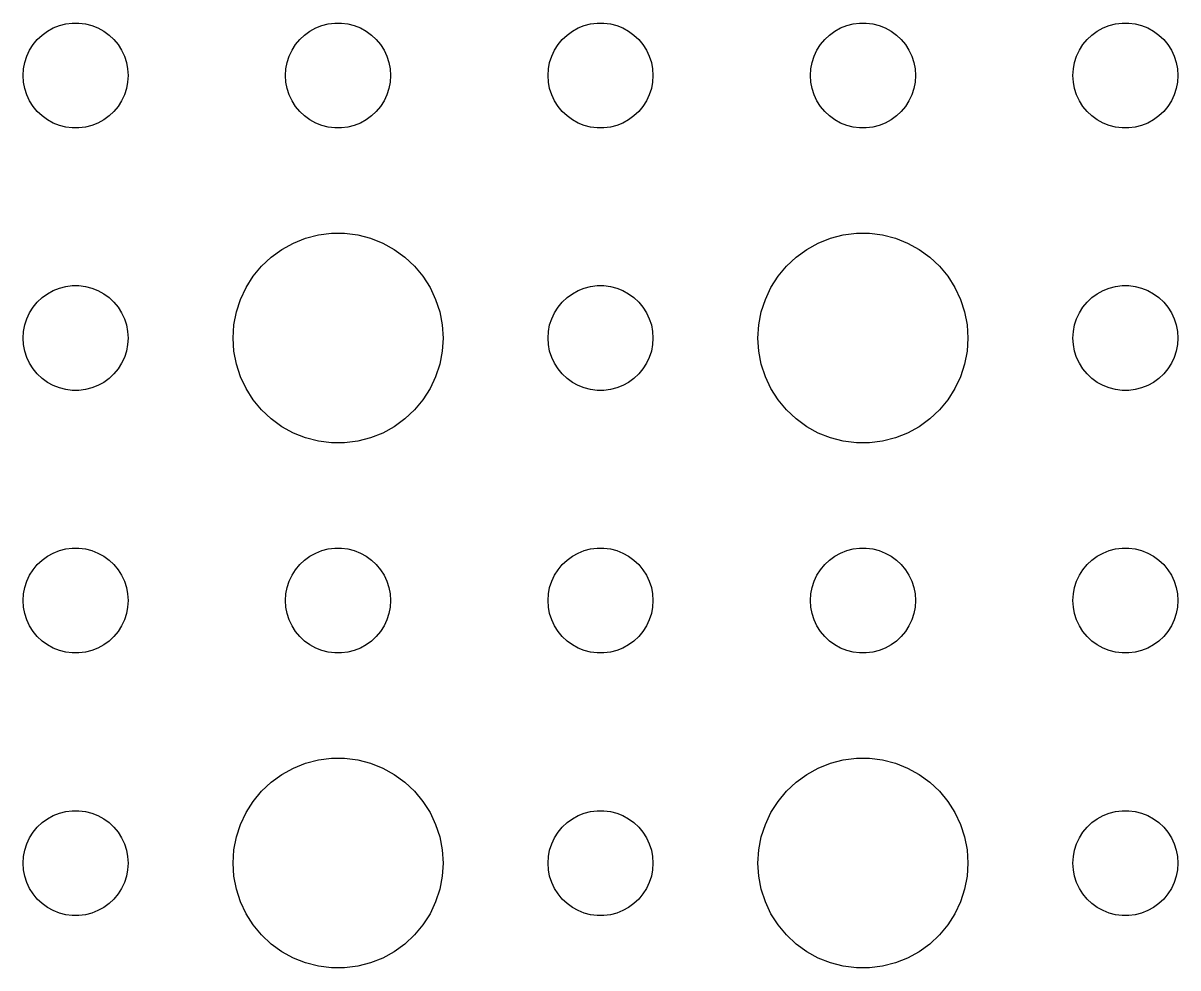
# Model space of a CAD drawing. Header units: metres. Extents: x -150 to 150, y -112 to 112.
# Drawn here: x -76.5 to -43.5, y -2.99 to 24 of the extents above; entities that cross this region are included whole.
import ezdxf

# ---------------------------------------------------------------- set-up
doc = ezdxf.new("R2010")
doc.units = ezdxf.units.M

msp = doc.modelspace()

# ---------------------------------------------------------------- linework, layer by layer
for p, q in [((-75.9561, 23.6558), (-75.8037, 23.7665)), ((-75.8037, 23.7665), (-75.6387, 23.8572)), ((-75.6387, 23.8572), (-75.4635, 23.9266)), ((-75.4635, 23.9266), (-75.2811, 23.9734)), ((-75.2811, 23.9734), (-75.0942, 23.997)), ((-75.0942, 23.997), (-74.9058, 23.997)), ((-74.9058, 23.997), (-74.7189, 23.9734)), ((-74.7189, 23.9734), (-74.5365, 23.9266)), ((-74.5365, 23.9266), (-74.3613, 23.8572)), ((-74.3613, 23.8572), (-74.1963, 23.7665)), ((-74.1963, 23.7665), (-74.0439, 23.6558)), ((-68.4561, 23.6558), (-68.3037, 23.7665)), ((-68.3037, 23.7665), (-68.1387, 23.8572)), ((-68.1387, 23.8572), (-67.9635, 23.9266)), ((-67.9635, 23.9266), (-67.7811, 23.9734)), ((-67.7811, 23.9734), (-67.5942, 23.997)), ((-67.5942, 23.997), (-67.4058, 23.997)), ((-67.4058, 23.997), (-67.2189, 23.9734)), ((-67.2189, 23.9734), (-67.0365, 23.9266)), ((-67.0365, 23.9266), (-66.8613, 23.8572)), ((-66.8613, 23.8572), (-66.6963, 23.7665)), ((-66.6963, 23.7665), (-66.5439, 23.6558)), ((-60.9561, 23.6558), (-60.8037, 23.7665)), ((-60.8037, 23.7665), (-60.6387, 23.8572)), ((-60.6387, 23.8572), (-60.4635, 23.9266)), ((-60.4635, 23.9266), (-60.2811, 23.9734)), ((-60.2811, 23.9734), (-60.0942, 23.997)), ((-60.0942, 23.997), (-59.9058, 23.997)), ((-59.9058, 23.997), (-59.7189, 23.9734)), ((-59.7189, 23.9734), (-59.5365, 23.9266)), ((-59.5365, 23.9266), (-59.3613, 23.8572)), ((-59.3613, 23.8572), (-59.1963, 23.7665)), ((-59.1963, 23.7665), (-59.0439, 23.6558)), ((-53.4561, 23.6558), (-53.3037, 23.7665)), ((-53.3037, 23.7665), (-53.1387, 23.8572)), ((-53.1387, 23.8572), (-52.9635, 23.9266)), ((-52.9635, 23.9266), (-52.7811, 23.9734)), ((-52.7811, 23.9734), (-52.5942, 23.997)), ((-52.5942, 23.997), (-52.4058, 23.997)), ((-52.4058, 23.997), (-52.2189, 23.9734)), ((-52.2189, 23.9734), (-52.0365, 23.9266)), ((-52.0365, 23.9266), (-51.8613, 23.8572)), ((-51.8613, 23.8572), (-51.6963, 23.7665)), ((-51.6963, 23.7665), (-51.5439, 23.6558)), ((-45.9561, 23.6558), (-45.8037, 23.7665)), ((-45.8037, 23.7665), (-45.6387, 23.8572)), ((-45.6387, 23.8572), (-45.4635, 23.9266)), ((-45.4635, 23.9266), (-45.2811, 23.9734)), ((-45.2811, 23.9734), (-45.0942, 23.997)), ((-45.0942, 23.997), (-44.9058, 23.997)), ((-44.9058, 23.997), (-44.7189, 23.9734)), ((-44.7189, 23.9734), (-44.5365, 23.9266)), ((-44.5365, 23.9266), (-44.3613, 23.8572)), ((-44.3613, 23.8572), (-44.1963, 23.7665)), ((-44.1963, 23.7665), (-44.0439, 23.6558)), ((-76.2135, 23.3817), (-76.0934, 23.5268)), ((-76.0934, 23.5268), (-75.9561, 23.6558)), ((-74.0439, 23.6558), (-73.9065, 23.5268)), ((-73.9065, 23.5268), (-73.7865, 23.3817)), ((-68.7135, 23.3817), (-68.5934, 23.5268)), ((-68.5934, 23.5268), (-68.4561, 23.6558)), ((-66.5439, 23.6558), (-66.4065, 23.5268)), ((-66.4065, 23.5268), (-66.2865, 23.3817)), ((-61.2135, 23.3817), (-61.0934, 23.5268)), ((-61.0934, 23.5268), (-60.9561, 23.6558)), ((-59.0439, 23.6558), (-58.9065, 23.5268)), ((-58.9065, 23.5268), (-58.7865, 23.3817)), ((-53.7135, 23.3817), (-53.5934, 23.5268)), ((-53.5934, 23.5268), (-53.4561, 23.6558)), ((-51.5439, 23.6558), (-51.4065, 23.5268)), ((-51.4065, 23.5268), (-51.2865, 23.3817)), ((-46.2135, 23.3817), (-46.0934, 23.5268)), ((-46.0934, 23.5268), (-45.9561, 23.6558)), ((-44.0439, 23.6558), (-43.9065, 23.5268)), ((-43.9065, 23.5268), (-43.7865, 23.3817)), ((-76.3947, 23.0522), (-76.3145, 23.2226)), ((-76.3145, 23.2226), (-76.2135, 23.3817)), ((-73.7865, 23.3817), (-73.6855, 23.2226)), ((-73.6855, 23.2226), (-73.6053, 23.0522)), ((-68.8947, 23.0522), (-68.8145, 23.2226)), ((-68.8145, 23.2226), (-68.7135, 23.3817)), ((-66.2865, 23.3817), (-66.1855, 23.2226)), ((-66.1855, 23.2226), (-66.1053, 23.0522)), ((-61.3947, 23.0522), (-61.3145, 23.2226)), ((-61.3145, 23.2226), (-61.2135, 23.3817)), ((-58.7865, 23.3817), (-58.6855, 23.2226)), ((-58.6855, 23.2226), (-58.6053, 23.0522)), ((-53.8947, 23.0522), (-53.8145, 23.2226)), ((-53.8145, 23.2226), (-53.7135, 23.3817)), ((-51.2865, 23.3817), (-51.1855, 23.2226)), ((-51.1855, 23.2226), (-51.1053, 23.0522)), ((-46.3947, 23.0522), (-46.3145, 23.2226)), ((-46.3145, 23.2226), (-46.2135, 23.3817)), ((-43.7865, 23.3817), (-43.6855, 23.2226)), ((-43.6855, 23.2226), (-43.6053, 23.0522)), ((-76.4882, 22.688), (-76.4529, 22.873)), ((-76.4529, 22.873), (-76.3947, 23.0522)), ((-73.6053, 23.0522), (-73.5471, 22.873)), ((-73.5471, 22.873), (-73.5118, 22.688)), ((-68.9882, 22.688), (-68.9529, 22.873)), ((-68.9529, 22.873), (-68.8947, 23.0522)), ((-66.1053, 23.0522), (-66.0471, 22.873)), ((-66.0471, 22.873), (-66.0118, 22.688)), ((-61.4882, 22.688), (-61.4529, 22.873)), ((-61.4529, 22.873), (-61.3947, 23.0522)), ((-58.6053, 23.0522), (-58.5471, 22.873)), ((-58.5471, 22.873), (-58.5118, 22.688)), ((-53.9882, 22.688), (-53.9529, 22.873)), ((-53.9529, 22.873), (-53.8947, 23.0522)), ((-51.1053, 23.0522), (-51.0471, 22.873)), ((-51.0471, 22.873), (-51.0118, 22.688)), ((-46.4882, 22.688), (-46.4529, 22.873)), ((-46.4529, 22.873), (-46.3947, 23.0522)), ((-43.6053, 23.0522), (-43.5471, 22.873)), ((-43.5471, 22.873), (-43.5118, 22.688)), ((-76.5, 22.5), (-76.4882, 22.688)), ((-76.4882, 22.312), (-76.5, 22.5)), ((-73.5118, 22.688), (-73.5, 22.5)), ((-73.5, 22.5), (-73.5118, 22.312)), ((-69, 22.5), (-68.9882, 22.688)), ((-68.9882, 22.312), (-69, 22.5)), ((-66.0118, 22.688), (-66, 22.5)), ((-66, 22.5), (-66.0118, 22.312)), ((-61.5, 22.5), (-61.4882, 22.688)), ((-61.4882, 22.312), (-61.5, 22.5)), ((-58.5118, 22.688), (-58.5, 22.5)), ((-58.5, 22.5), (-58.5118, 22.312)), ((-54, 22.5), (-53.9882, 22.688)), ((-53.9882, 22.312), (-54, 22.5)), ((-51.0118, 22.688), (-51, 22.5)), ((-51, 22.5), (-51.0118, 22.312)), ((-46.5, 22.5), (-46.4882, 22.688)), ((-46.4882, 22.312), (-46.5, 22.5)), ((-43.5118, 22.688), (-43.5, 22.5)), ((-43.5, 22.5), (-43.5118, 22.312)), ((-76.4529, 22.127), (-76.4882, 22.312)), ((-76.3947, 21.9478), (-76.4529, 22.127)), ((-73.5471, 22.127), (-73.6053, 21.9478)), ((-73.5118, 22.312), (-73.5471, 22.127)), ((-68.9529, 22.127), (-68.9882, 22.312)), ((-68.8947, 21.9478), (-68.9529, 22.127)), ((-66.0471, 22.127), (-66.1053, 21.9478)), ((-66.0118, 22.312), (-66.0471, 22.127)), ((-61.4529, 22.127), (-61.4882, 22.312)), ((-61.3947, 21.9478), (-61.4529, 22.127)), ((-58.5471, 22.127), (-58.6053, 21.9478)), ((-58.5118, 22.312), (-58.5471, 22.127)), ((-53.9529, 22.127), (-53.9882, 22.312)), ((-53.8947, 21.9478), (-53.9529, 22.127)), ((-51.0471, 22.127), (-51.1053, 21.9478)), ((-51.0118, 22.312), (-51.0471, 22.127)), ((-46.4529, 22.127), (-46.4882, 22.312)), ((-46.3947, 21.9478), (-46.4529, 22.127)), ((-43.5471, 22.127), (-43.6053, 21.9478)), ((-43.5118, 22.312), (-43.5471, 22.127)), ((-76.3145, 21.7774), (-76.3947, 21.9478)), ((-73.6053, 21.9478), (-73.6855, 21.7774)), ((-68.8145, 21.7774), (-68.8947, 21.9478)), ((-66.1053, 21.9478), (-66.1855, 21.7774)), ((-61.3145, 21.7774), (-61.3947, 21.9478)), ((-58.6053, 21.9478), (-58.6855, 21.7774)), ((-53.8145, 21.7774), (-53.8947, 21.9478)), ((-51.1053, 21.9478), (-51.1855, 21.7774)), ((-46.3145, 21.7774), (-46.3947, 21.9478)), ((-43.6053, 21.9478), (-43.6855, 21.7774)), ((-76.2135, 21.6183), (-76.3145, 21.7774)), ((-76.0934, 21.4732), (-76.2135, 21.6183)), ((-75.9561, 21.3442), (-76.0934, 21.4732)), ((-73.9065, 21.4732), (-74.0439, 21.3442)), ((-73.7865, 21.6183), (-73.9065, 21.4732)), ((-73.6855, 21.7774), (-73.7865, 21.6183)), ((-68.7135, 21.6183), (-68.8145, 21.7774)), ((-68.5934, 21.4732), (-68.7135, 21.6183)), ((-68.4561, 21.3442), (-68.5934, 21.4732)), ((-66.4065, 21.4732), (-66.5439, 21.3442)), ((-66.2865, 21.6183), (-66.4065, 21.4732)), ((-66.1855, 21.7774), (-66.2865, 21.6183)), ((-61.2135, 21.6183), (-61.3145, 21.7774)), ((-61.0934, 21.4732), (-61.2135, 21.6183)), ((-60.9561, 21.3442), (-61.0934, 21.4732)), ((-58.9065, 21.4732), (-59.0439, 21.3442)), ((-58.7865, 21.6183), (-58.9065, 21.4732)), ((-58.6855, 21.7774), (-58.7865, 21.6183)), ((-53.7135, 21.6183), (-53.8145, 21.7774)), ((-53.5934, 21.4732), (-53.7135, 21.6183)), ((-53.4561, 21.3442), (-53.5934, 21.4732)), ((-51.4065, 21.4732), (-51.5439, 21.3442)), ((-51.2865, 21.6183), (-51.4065, 21.4732)), ((-51.1855, 21.7774), (-51.2865, 21.6183)), ((-46.2135, 21.6183), (-46.3145, 21.7774)), ((-46.0934, 21.4732), (-46.2135, 21.6183)), ((-45.9561, 21.3442), (-46.0934, 21.4732)), ((-43.9065, 21.4732), (-44.0439, 21.3442)), ((-43.7865, 21.6183), (-43.9065, 21.4732)), ((-43.6855, 21.7774), (-43.7865, 21.6183)), ((-75.8037, 21.2335), (-75.9561, 21.3442)), ((-75.6387, 21.1427), (-75.8037, 21.2335)), ((-75.4635, 21.0734), (-75.6387, 21.1427)), ((-74.3613, 21.1427), (-74.5365, 21.0734)), ((-74.1963, 21.2335), (-74.3613, 21.1427)), ((-74.0439, 21.3442), (-74.1963, 21.2335)), ((-68.3037, 21.2335), (-68.4561, 21.3442)), ((-68.1387, 21.1427), (-68.3037, 21.2335)), ((-67.9635, 21.0734), (-68.1387, 21.1427)), ((-66.8613, 21.1427), (-67.0365, 21.0734)), ((-66.6963, 21.2335), (-66.8613, 21.1427)), ((-66.5439, 21.3442), (-66.6963, 21.2335)), ((-60.8037, 21.2335), (-60.9561, 21.3442)), ((-60.6387, 21.1427), (-60.8037, 21.2335)), ((-60.4635, 21.0734), (-60.6387, 21.1427)), ((-59.3613, 21.1427), (-59.5365, 21.0734)), ((-59.1963, 21.2335), (-59.3613, 21.1427)), ((-59.0439, 21.3442), (-59.1963, 21.2335)), ((-53.3037, 21.2335), (-53.4561, 21.3442)), ((-53.1387, 21.1427), (-53.3037, 21.2335)), ((-52.9635, 21.0734), (-53.1387, 21.1427)), ((-51.8613, 21.1427), (-52.0365, 21.0734)), ((-51.6963, 21.2335), (-51.8613, 21.1427)), ((-51.5439, 21.3442), (-51.6963, 21.2335)), ((-45.8037, 21.2335), (-45.9561, 21.3442)), ((-45.6387, 21.1427), (-45.8037, 21.2335)), ((-45.4635, 21.0734), (-45.6387, 21.1427)), ((-44.3613, 21.1427), (-44.5365, 21.0734)), ((-44.1963, 21.2335), (-44.3613, 21.1427)), ((-44.0439, 21.3442), (-44.1963, 21.2335)), ((-75.2811, 21.0266), (-75.4635, 21.0734)), ((-75.0942, 21.003), (-75.2811, 21.0266)), ((-74.9058, 21.003), (-75.0942, 21.003)), ((-74.7189, 21.0266), (-74.9058, 21.003)), ((-74.5365, 21.0734), (-74.7189, 21.0266)), ((-67.7811, 21.0266), (-67.9635, 21.0734)), ((-67.5942, 21.003), (-67.7811, 21.0266)), ((-67.4058, 21.003), (-67.5942, 21.003)), ((-67.2189, 21.0266), (-67.4058, 21.003)), ((-67.0365, 21.0734), (-67.2189, 21.0266)), ((-60.2811, 21.0266), (-60.4635, 21.0734)), ((-60.0942, 21.003), (-60.2811, 21.0266)), ((-59.9058, 21.003), (-60.0942, 21.003)), ((-59.7189, 21.0266), (-59.9058, 21.003)), ((-59.5365, 21.0734), (-59.7189, 21.0266)), ((-52.7811, 21.0266), (-52.9635, 21.0734)), ((-52.5942, 21.003), (-52.7811, 21.0266)), ((-52.4058, 21.003), (-52.5942, 21.003)), ((-52.2189, 21.0266), (-52.4058, 21.003)), ((-52.0365, 21.0734), (-52.2189, 21.0266)), ((-45.2811, 21.0266), (-45.4635, 21.0734)), ((-45.0942, 21.003), (-45.2811, 21.0266)), ((-44.9058, 21.003), (-45.0942, 21.003)), ((-44.7189, 21.0266), (-44.9058, 21.003)), ((-44.5365, 21.0734), (-44.7189, 21.0266)), ((-68.7773, 17.7145), (-68.427, 17.8532)), ((-68.427, 17.8532), (-68.0621, 17.9469)), ((-68.0621, 17.9469), (-67.6884, 17.9941)), ((-67.6884, 17.9941), (-67.3116, 17.9941)), ((-67.3116, 17.9941), (-66.9379, 17.9469)), ((-66.9379, 17.9469), (-66.573, 17.8532)), ((-66.573, 17.8532), (-66.2227, 17.7145)), ((-53.7773, 17.7145), (-53.427, 17.8532)), ((-53.427, 17.8532), (-53.0621, 17.9469)), ((-53.0621, 17.9469), (-52.6884, 17.9941)), ((-52.6884, 17.9941), (-52.3116, 17.9941)), ((-52.3116, 17.9941), (-51.9379, 17.9469)), ((-51.9379, 17.9469), (-51.5729, 17.8532)), ((-51.5729, 17.8532), (-51.2227, 17.7145)), ((-69.4123, 17.3115), (-69.1075, 17.533)), ((-69.1075, 17.533), (-68.7773, 17.7145)), ((-66.2227, 17.7145), (-65.8925, 17.533)), ((-65.8925, 17.533), (-65.5877, 17.3115)), ((-54.4123, 17.3115), (-54.1075, 17.533)), ((-54.1075, 17.533), (-53.7773, 17.7145)), ((-51.2227, 17.7145), (-50.8925, 17.533)), ((-50.8925, 17.533), (-50.5877, 17.3115)), ((-69.6869, 17.0536), (-69.4123, 17.3115)), ((-65.5877, 17.3115), (-65.3131, 17.0536)), ((-54.6869, 17.0536), (-54.4123, 17.3115)), ((-50.5877, 17.3115), (-50.3131, 17.0536)), ((-69.927, 16.7634), (-69.6869, 17.0536)), ((-65.3131, 17.0536), (-65.073, 16.7634)), ((-54.927, 16.7634), (-54.6869, 17.0536)), ((-50.3131, 17.0536), (-50.0729, 16.7634)), ((-70.1289, 16.4453), (-69.927, 16.7634)), ((-65.073, 16.7634), (-64.8711, 16.4453)), ((-55.1289, 16.4453), (-54.927, 16.7634)), ((-50.0729, 16.7634), (-49.8711, 16.4453)), ((-75.9561, 16.1558), (-75.8037, 16.2665)), ((-75.8037, 16.2665), (-75.6387, 16.3572)), ((-75.6387, 16.3572), (-75.4635, 16.4266)), ((-75.4635, 16.4266), (-75.2811, 16.4734)), ((-75.2811, 16.4734), (-75.0942, 16.497)), ((-75.0942, 16.497), (-74.9058, 16.497)), ((-74.9058, 16.497), (-74.7189, 16.4734)), ((-74.7189, 16.4734), (-74.5365, 16.4266)), ((-74.5365, 16.4266), (-74.3613, 16.3572)), ((-74.3613, 16.3572), (-74.1963, 16.2665)), ((-74.1963, 16.2665), (-74.0439, 16.1558)), ((-70.2893, 16.1044), (-70.1289, 16.4453)), ((-64.8711, 16.4453), (-64.7107, 16.1044)), ((-60.9561, 16.1558), (-60.8037, 16.2665)), ((-60.8037, 16.2665), (-60.6387, 16.3572)), ((-60.6387, 16.3572), (-60.4635, 16.4266)), ((-60.4635, 16.4266), (-60.2811, 16.4734)), ((-60.2811, 16.4734), (-60.0942, 16.497)), ((-60.0942, 16.497), (-59.9058, 16.497)), ((-59.9058, 16.497), (-59.7189, 16.4734)), ((-59.7189, 16.4734), (-59.5365, 16.4266)), ((-59.5365, 16.4266), (-59.3613, 16.3572)), ((-59.3613, 16.3572), (-59.1963, 16.2665)), ((-59.1963, 16.2665), (-59.0439, 16.1558)), ((-55.2893, 16.1044), (-55.1289, 16.4453)), ((-49.8711, 16.4453), (-49.7107, 16.1044)), ((-45.9561, 16.1558), (-45.8037, 16.2665)), ((-45.8037, 16.2665), (-45.6387, 16.3572)), ((-45.6387, 16.3572), (-45.4635, 16.4266)), ((-45.4635, 16.4266), (-45.2811, 16.4734)), ((-45.2811, 16.4734), (-45.0942, 16.497)), ((-45.0942, 16.497), (-44.9058, 16.497)), ((-44.9058, 16.497), (-44.7189, 16.4734)), ((-44.7189, 16.4734), (-44.5365, 16.4266)), ((-44.5365, 16.4266), (-44.3613, 16.3572)), ((-44.3613, 16.3572), (-44.1963, 16.2665)), ((-44.1963, 16.2665), (-44.0439, 16.1558)), ((-76.3145, 15.7226), (-76.2135, 15.8817)), ((-76.2135, 15.8817), (-76.0934, 16.0268)), ((-76.0934, 16.0268), (-75.9561, 16.1558)), ((-74.0439, 16.1558), (-73.9065, 16.0268)), ((-73.9065, 16.0268), (-73.7865, 15.8817)), ((-73.7865, 15.8817), (-73.6855, 15.7226)), ((-70.4057, 15.7461), (-70.2893, 16.1044)), ((-64.7107, 16.1044), (-64.5943, 15.7461)), ((-61.3145, 15.7226), (-61.2135, 15.8817)), ((-61.2135, 15.8817), (-61.0934, 16.0268)), ((-61.0934, 16.0268), (-60.9561, 16.1558)), ((-59.0439, 16.1558), (-58.9065, 16.0268)), ((-58.9065, 16.0268), (-58.7865, 15.8817)), ((-58.7865, 15.8817), (-58.6855, 15.7226)), ((-55.4057, 15.7461), (-55.2893, 16.1044)), ((-49.7107, 16.1044), (-49.5942, 15.7461)), ((-46.3145, 15.7226), (-46.2135, 15.8817)), ((-46.2135, 15.8817), (-46.0934, 16.0268)), ((-46.0934, 16.0268), (-45.9561, 16.1558)), ((-44.0439, 16.1558), (-43.9065, 16.0268)), ((-43.9065, 16.0268), (-43.7865, 15.8817)), ((-43.7865, 15.8817), (-43.6855, 15.7226)), ((-76.4529, 15.373), (-76.3947, 15.5522)), ((-76.3947, 15.5522), (-76.3145, 15.7226)), ((-73.6855, 15.7226), (-73.6053, 15.5522)), ((-73.6053, 15.5522), (-73.5471, 15.373)), ((-70.4763, 15.376), (-70.4057, 15.7461)), ((-64.5943, 15.7461), (-64.5237, 15.376)), ((-61.4529, 15.373), (-61.3947, 15.5522)), ((-61.3947, 15.5522), (-61.3145, 15.7226)), ((-58.6855, 15.7226), (-58.6053, 15.5522)), ((-58.6053, 15.5522), (-58.5471, 15.373)), ((-55.4763, 15.376), (-55.4057, 15.7461)), ((-49.5942, 15.7461), (-49.5237, 15.376)), ((-46.4529, 15.373), (-46.3947, 15.5522)), ((-46.3947, 15.5522), (-46.3145, 15.7226)), ((-43.6855, 15.7226), (-43.6053, 15.5522)), ((-43.6053, 15.5522), (-43.5471, 15.373)), ((-76.5, 15), (-76.4882, 15.188)), ((-76.4882, 15.188), (-76.4529, 15.373)), ((-73.5471, 15.373), (-73.5118, 15.188)), ((-73.5118, 15.188), (-73.5, 15)), ((-70.5, 15), (-70.4763, 15.376)), ((-64.5237, 15.376), (-64.5, 15)), ((-61.5, 15), (-61.4882, 15.188)), ((-61.4882, 15.188), (-61.4529, 15.373)), ((-58.5471, 15.373), (-58.5118, 15.188)), ((-58.5118, 15.188), (-58.5, 15)), ((-55.5, 15), (-55.4763, 15.376)), ((-49.5237, 15.376), (-49.5, 15)), ((-46.5, 15), (-46.4882, 15.188)), ((-46.4882, 15.188), (-46.4529, 15.373)), ((-43.5471, 15.373), (-43.5118, 15.188)), ((-43.5118, 15.188), (-43.5, 15)), ((-76.4882, 14.812), (-76.5, 15)), ((-73.5, 15), (-73.5118, 14.812)), ((-70.4763, 14.624), (-70.5, 15)), ((-64.5, 15), (-64.5237, 14.624)), ((-61.4882, 14.812), (-61.5, 15)), ((-58.5, 15), (-58.5118, 14.812)), ((-55.4763, 14.624), (-55.5, 15)), ((-49.5, 15), (-49.5237, 14.624)), ((-46.4882, 14.812), (-46.5, 15)), ((-43.5, 15), (-43.5118, 14.812)), ((-76.4529, 14.627), (-76.4882, 14.812)), ((-76.3947, 14.4478), (-76.4529, 14.627)), ((-73.5471, 14.627), (-73.6053, 14.4478)), ((-73.5118, 14.812), (-73.5471, 14.627)), ((-70.4057, 14.2539), (-70.4763, 14.624)), ((-64.5237, 14.624), (-64.5943, 14.2539)), ((-61.4529, 14.627), (-61.4882, 14.812)), ((-61.3947, 14.4478), (-61.4529, 14.627)), ((-58.5471, 14.627), (-58.6053, 14.4478)), ((-58.5118, 14.812), (-58.5471, 14.627)), ((-55.4057, 14.2539), (-55.4763, 14.624)), ((-49.5237, 14.624), (-49.5942, 14.2539)), ((-46.4529, 14.627), (-46.4882, 14.812)), ((-46.3947, 14.4478), (-46.4529, 14.627)), ((-43.5471, 14.627), (-43.6053, 14.4478)), ((-43.5118, 14.812), (-43.5471, 14.627)), ((-76.3145, 14.2774), (-76.3947, 14.4478)), ((-76.2135, 14.1183), (-76.3145, 14.2774)), ((-73.6855, 14.2774), (-73.7865, 14.1183)), ((-73.6053, 14.4478), (-73.6855, 14.2774)), ((-70.2893, 13.8956), (-70.4057, 14.2539)), ((-64.5943, 14.2539), (-64.7107, 13.8956)), ((-61.3145, 14.2774), (-61.3947, 14.4478)), ((-61.2135, 14.1183), (-61.3145, 14.2774)), ((-58.6855, 14.2774), (-58.7865, 14.1183)), ((-58.6053, 14.4478), (-58.6855, 14.2774)), ((-55.2893, 13.8956), (-55.4057, 14.2539)), ((-49.5942, 14.2539), (-49.7107, 13.8956)), ((-46.3145, 14.2774), (-46.3947, 14.4478)), ((-46.2135, 14.1183), (-46.3145, 14.2774)), ((-43.6855, 14.2774), (-43.7865, 14.1183)), ((-43.6053, 14.4478), (-43.6855, 14.2774)), ((-76.0934, 13.9732), (-76.2135, 14.1183)), ((-75.9561, 13.8442), (-76.0934, 13.9732)), ((-73.9065, 13.9732), (-74.0439, 13.8442)), ((-73.7865, 14.1183), (-73.9065, 13.9732)), ((-70.1289, 13.5547), (-70.2893, 13.8956)), ((-64.7107, 13.8956), (-64.8711, 13.5547)), ((-61.0934, 13.9732), (-61.2135, 14.1183)), ((-60.9561, 13.8442), (-61.0934, 13.9732)), ((-58.9065, 13.9732), (-59.0439, 13.8442)), ((-58.7865, 14.1183), (-58.9065, 13.9732)), ((-55.1289, 13.5547), (-55.2893, 13.8956)), ((-49.7107, 13.8956), (-49.8711, 13.5547)), ((-46.0934, 13.9732), (-46.2135, 14.1183)), ((-45.9561, 13.8442), (-46.0934, 13.9732)), ((-43.9065, 13.9732), (-44.0439, 13.8442)), ((-43.7865, 14.1183), (-43.9065, 13.9732)), ((-75.8037, 13.7335), (-75.9561, 13.8442)), ((-75.6387, 13.6427), (-75.8037, 13.7335)), ((-75.4635, 13.5734), (-75.6387, 13.6427)), ((-75.2811, 13.5266), (-75.4635, 13.5734)), ((-74.5365, 13.5734), (-74.7189, 13.5266)), ((-74.3613, 13.6427), (-74.5365, 13.5734)), ((-74.1963, 13.7335), (-74.3613, 13.6427)), ((-74.0439, 13.8442), (-74.1963, 13.7335)), ((-69.927, 13.2366), (-70.1289, 13.5547)), ((-64.8711, 13.5547), (-65.073, 13.2366)), ((-60.8037, 13.7335), (-60.9561, 13.8442)), ((-60.6387, 13.6427), (-60.8037, 13.7335)), ((-60.4635, 13.5734), (-60.6387, 13.6427)), ((-60.2811, 13.5266), (-60.4635, 13.5734)), ((-59.5365, 13.5734), (-59.7189, 13.5266)), ((-59.3613, 13.6427), (-59.5365, 13.5734)), ((-59.1963, 13.7335), (-59.3613, 13.6427)), ((-59.0439, 13.8442), (-59.1963, 13.7335)), ((-54.927, 13.2366), (-55.1289, 13.5547)), ((-49.8711, 13.5547), (-50.0729, 13.2366)), ((-45.8037, 13.7335), (-45.9561, 13.8442)), ((-45.6387, 13.6427), (-45.8037, 13.7335)), ((-45.4635, 13.5734), (-45.6387, 13.6427)), ((-45.2811, 13.5266), (-45.4635, 13.5734)), ((-44.5365, 13.5734), (-44.7189, 13.5266)), ((-44.3613, 13.6427), (-44.5365, 13.5734)), ((-44.1963, 13.7335), (-44.3613, 13.6427)), ((-44.0439, 13.8442), (-44.1963, 13.7335)), ((-75.0942, 13.5029), (-75.2811, 13.5266)), ((-74.9058, 13.5029), (-75.0942, 13.5029)), ((-74.7189, 13.5266), (-74.9058, 13.5029)), ((-69.6869, 12.9464), (-69.927, 13.2366)), ((-65.073, 13.2366), (-65.3131, 12.9464)), ((-60.0942, 13.5029), (-60.2811, 13.5266)), ((-59.9058, 13.5029), (-60.0942, 13.5029)), ((-59.7189, 13.5266), (-59.9058, 13.5029)), ((-54.6869, 12.9464), (-54.927, 13.2366)), ((-50.0729, 13.2366), (-50.3131, 12.9464)), ((-45.0942, 13.5029), (-45.2811, 13.5266)), ((-44.9058, 13.5029), (-45.0942, 13.5029)), ((-44.7189, 13.5266), (-44.9058, 13.5029)), ((-69.4123, 12.6884), (-69.6869, 12.9464)), ((-65.3131, 12.9464), (-65.5877, 12.6884)), ((-54.4123, 12.6884), (-54.6869, 12.9464)), ((-50.3131, 12.9464), (-50.5877, 12.6884)), ((-69.1075, 12.467), (-69.4123, 12.6884)), ((-65.5877, 12.6884), (-65.8925, 12.467)), ((-54.1075, 12.467), (-54.4123, 12.6884)), ((-50.5877, 12.6884), (-50.8925, 12.467)), ((-68.7773, 12.2855), (-69.1075, 12.467)), ((-68.427, 12.1468), (-68.7773, 12.2855)), ((-66.2227, 12.2855), (-66.573, 12.1468)), ((-65.8925, 12.467), (-66.2227, 12.2855)), ((-53.7773, 12.2855), (-54.1075, 12.467)), ((-53.427, 12.1468), (-53.7773, 12.2855)), ((-51.2227, 12.2855), (-51.5729, 12.1468)), ((-50.8925, 12.467), (-51.2227, 12.2855)), ((-68.0621, 12.0531), (-68.427, 12.1468)), ((-67.6884, 12.0059), (-68.0621, 12.0531)), ((-67.3116, 12.0059), (-67.6884, 12.0059)), ((-66.9379, 12.0531), (-67.3116, 12.0059)), ((-66.573, 12.1468), (-66.9379, 12.0531)), ((-53.0621, 12.0531), (-53.427, 12.1468)), ((-52.6884, 12.0059), (-53.0621, 12.0531)), ((-52.3116, 12.0059), (-52.6884, 12.0059)), ((-51.9379, 12.0531), (-52.3116, 12.0059)), ((-51.5729, 12.1468), (-51.9379, 12.0531)), ((-75.6387, 8.85724), (-75.4635, 8.92657)), ((-75.4635, 8.92657), (-75.2811, 8.97342)), ((-75.2811, 8.97342), (-75.0942, 8.99704)), ((-75.0942, 8.99704), (-74.9058, 8.99704)), ((-74.9058, 8.99704), (-74.7189, 8.97342)), ((-74.7189, 8.97342), (-74.5365, 8.92657)), ((-74.5365, 8.92657), (-74.3613, 8.85724)), ((-68.1387, 8.85724), (-67.9635, 8.92657)), ((-67.9635, 8.92657), (-67.7811, 8.97342)), ((-67.7811, 8.97342), (-67.5942, 8.99704)), ((-67.5942, 8.99704), (-67.4058, 8.99704)), ((-67.4058, 8.99704), (-67.2189, 8.97342)), ((-67.2189, 8.97342), (-67.0365, 8.92657)), ((-67.0365, 8.92657), (-66.8613, 8.85724)), ((-60.6387, 8.85724), (-60.4635, 8.92657)), ((-60.4635, 8.92657), (-60.2811, 8.97342)), ((-60.2811, 8.97342), (-60.0942, 8.99704)), ((-60.0942, 8.99704), (-59.9058, 8.99704)), ((-59.9058, 8.99704), (-59.7189, 8.97342)), ((-59.7189, 8.97342), (-59.5365, 8.92657)), ((-59.5365, 8.92657), (-59.3613, 8.85724)), ((-53.1387, 8.85724), (-52.9635, 8.92657)), ((-52.9635, 8.92657), (-52.7811, 8.97342)), ((-52.7811, 8.97342), (-52.5942, 8.99704)), ((-52.5942, 8.99704), (-52.4058, 8.99704)), ((-52.4058, 8.99704), (-52.2189, 8.97342)), ((-52.2189, 8.97342), (-52.0365, 8.92657)), ((-52.0365, 8.92657), (-51.8613, 8.85724)), ((-45.6387, 8.85724), (-45.4635, 8.92657)), ((-45.4635, 8.92657), (-45.2811, 8.97342)), ((-45.2811, 8.97342), (-45.0942, 8.99704)), ((-45.0942, 8.99704), (-44.9058, 8.99704)), ((-44.9058, 8.99704), (-44.7189, 8.97342)), ((-44.7189, 8.97342), (-44.5365, 8.92657)), ((-44.5365, 8.92657), (-44.3613, 8.85724)), ((-76.0934, 8.52681), (-75.9561, 8.65576)), ((-75.9561, 8.65576), (-75.8037, 8.76648)), ((-75.8037, 8.76648), (-75.6387, 8.85724)), ((-74.3613, 8.85724), (-74.1963, 8.76648)), ((-74.1963, 8.76648), (-74.0439, 8.65576)), ((-74.0439, 8.65576), (-73.9065, 8.52681)), ((-68.5934, 8.52681), (-68.4561, 8.65576)), ((-68.4561, 8.65576), (-68.3037, 8.76648)), ((-68.3037, 8.76648), (-68.1387, 8.85724)), ((-66.8613, 8.85724), (-66.6963, 8.76648)), ((-66.6963, 8.76648), (-66.5439, 8.65576)), ((-66.5439, 8.65576), (-66.4065, 8.52681)), ((-61.0934, 8.52681), (-60.9561, 8.65576)), ((-60.9561, 8.65576), (-60.8037, 8.76648)), ((-60.8037, 8.76648), (-60.6387, 8.85724)), ((-59.3613, 8.85724), (-59.1963, 8.76648)), ((-59.1963, 8.76648), (-59.0439, 8.65576)), ((-59.0439, 8.65576), (-58.9065, 8.52681)), ((-53.5934, 8.52681), (-53.4561, 8.65576)), ((-53.4561, 8.65576), (-53.3037, 8.76648)), ((-53.3037, 8.76648), (-53.1387, 8.85724)), ((-51.8613, 8.85724), (-51.6963, 8.76648)), ((-51.6963, 8.76648), (-51.5439, 8.65576)), ((-51.5439, 8.65576), (-51.4065, 8.52681)), ((-46.0934, 8.52681), (-45.9561, 8.65576)), ((-45.9561, 8.65576), (-45.8037, 8.76648)), ((-45.8037, 8.76648), (-45.6387, 8.85724)), ((-44.3613, 8.85724), (-44.1963, 8.76648)), ((-44.1963, 8.76648), (-44.0439, 8.65576)), ((-44.0439, 8.65576), (-43.9065, 8.52681)), ((-76.3145, 8.22263), (-76.2135, 8.38167)), ((-76.2135, 8.38167), (-76.0934, 8.52681)), ((-73.9065, 8.52681), (-73.7865, 8.38167)), ((-73.7865, 8.38167), (-73.6855, 8.22263)), ((-68.8145, 8.22263), (-68.7135, 8.38167)), ((-68.7135, 8.38167), (-68.5934, 8.52681)), ((-66.4065, 8.52681), (-66.2865, 8.38167)), ((-66.2865, 8.38167), (-66.1855, 8.22263)), ((-61.3145, 8.22263), (-61.2135, 8.38167)), ((-61.2135, 8.38167), (-61.0934, 8.52681)), ((-58.9065, 8.52681), (-58.7865, 8.38167)), ((-58.7865, 8.38167), (-58.6855, 8.22263)), ((-53.8145, 8.22263), (-53.7135, 8.38167)), ((-53.7135, 8.38167), (-53.5934, 8.52681)), ((-51.4065, 8.52681), (-51.2865, 8.38167)), ((-51.2865, 8.38167), (-51.1855, 8.22263)), ((-46.3145, 8.22263), (-46.2135, 8.38167)), ((-46.2135, 8.38167), (-46.0934, 8.52681)), ((-43.9065, 8.52681), (-43.7865, 8.38167)), ((-43.7865, 8.38167), (-43.6855, 8.22263)), ((-76.4529, 7.87303), (-76.3947, 8.05219)), ((-76.3947, 8.05219), (-76.3145, 8.22263)), ((-73.6855, 8.22263), (-73.6053, 8.05219)), ((-73.6053, 8.05219), (-73.5471, 7.87303)), ((-68.9529, 7.87303), (-68.8947, 8.05219)), ((-68.8947, 8.05219), (-68.8145, 8.22263)), ((-66.1855, 8.22263), (-66.1053, 8.05219)), ((-66.1053, 8.05219), (-66.0471, 7.87303)), ((-61.4529, 7.87303), (-61.3947, 8.05219)), ((-61.3947, 8.05219), (-61.3145, 8.22263)), ((-58.6855, 8.22263), (-58.6053, 8.05219)), ((-58.6053, 8.05219), (-58.5471, 7.87303)), ((-53.9529, 7.87303), (-53.8947, 8.05219)), ((-53.8947, 8.05219), (-53.8145, 8.22263)), ((-51.1855, 8.22263), (-51.1053, 8.05219)), ((-51.1053, 8.05219), (-51.0471, 7.87303)), ((-46.4529, 7.87303), (-46.3947, 8.05219)), ((-46.3947, 8.05219), (-46.3145, 8.22263)), ((-43.6855, 8.22263), (-43.6053, 8.05219)), ((-43.6053, 8.05219), (-43.5471, 7.87303)), ((-76.5, 7.5), (-76.4882, 7.68799)), ((-76.4882, 7.68799), (-76.4529, 7.87303)), ((-73.5471, 7.87303), (-73.5118, 7.68799)), ((-73.5118, 7.68799), (-73.5, 7.5)), ((-69, 7.5), (-68.9882, 7.68799)), ((-68.9882, 7.68799), (-68.9529, 7.87303)), ((-66.0471, 7.87303), (-66.0118, 7.68799)), ((-66.0118, 7.68799), (-66, 7.5)), ((-61.5, 7.5), (-61.4882, 7.68799)), ((-61.4882, 7.68799), (-61.4529, 7.87303)), ((-58.5471, 7.87303), (-58.5118, 7.68799)), ((-58.5118, 7.68799), (-58.5, 7.5)), ((-54, 7.5), (-53.9882, 7.68799)), ((-53.9882, 7.68799), (-53.9529, 7.87303)), ((-51.0471, 7.87303), (-51.0118, 7.68799)), ((-51.0118, 7.68799), (-51, 7.5)), ((-46.5, 7.5), (-46.4882, 7.68799)), ((-46.4882, 7.68799), (-46.4529, 7.87303)), ((-43.5471, 7.87303), (-43.5118, 7.68799)), ((-43.5118, 7.68799), (-43.5, 7.5)), ((-76.4882, 7.312), (-76.5, 7.5)), ((-76.4529, 7.12695), (-76.4882, 7.312)), ((-73.5118, 7.312), (-73.5471, 7.12695)), ((-73.5, 7.5), (-73.5118, 7.312)), ((-68.9882, 7.312), (-69, 7.5)), ((-68.9529, 7.12695), (-68.9882, 7.312)), ((-66.0118, 7.312), (-66.0471, 7.12695)), ((-66, 7.5), (-66.0118, 7.312)), ((-61.4882, 7.312), (-61.5, 7.5)), ((-61.4529, 7.12695), (-61.4882, 7.312)), ((-58.5118, 7.312), (-58.5471, 7.12695)), ((-58.5, 7.5), (-58.5118, 7.312)), ((-53.9882, 7.312), (-54, 7.5)), ((-53.9529, 7.12695), (-53.9882, 7.312)), ((-51.0118, 7.312), (-51.0471, 7.12695)), ((-51, 7.5), (-51.0118, 7.312)), ((-46.4882, 7.312), (-46.5, 7.5)), ((-46.4529, 7.12695), (-46.4882, 7.312)), ((-43.5118, 7.312), (-43.5471, 7.12695)), ((-43.5, 7.5), (-43.5118, 7.312)), ((-76.3947, 6.9478), (-76.4529, 7.12695)), ((-76.3145, 6.77736), (-76.3947, 6.9478)), ((-73.6053, 6.9478), (-73.6855, 6.77736)), ((-73.5471, 7.12695), (-73.6053, 6.9478)), ((-68.8947, 6.9478), (-68.9529, 7.12695)), ((-68.8145, 6.77736), (-68.8947, 6.9478)), ((-66.1053, 6.9478), (-66.1855, 6.77736)), ((-66.0471, 7.12695), (-66.1053, 6.9478)), ((-61.3947, 6.9478), (-61.4529, 7.12695)), ((-61.3145, 6.77736), (-61.3947, 6.9478)), ((-58.6053, 6.9478), (-58.6855, 6.77736)), ((-58.5471, 7.12695), (-58.6053, 6.9478)), ((-53.8947, 6.9478), (-53.9529, 7.12695)), ((-53.8145, 6.77736), (-53.8947, 6.9478)), ((-51.1053, 6.9478), (-51.1855, 6.77736)), ((-51.0471, 7.12695), (-51.1053, 6.9478)), ((-46.3947, 6.9478), (-46.4529, 7.12695)), ((-46.3145, 6.77736), (-46.3947, 6.9478)), ((-43.6053, 6.9478), (-43.6855, 6.77736)), ((-43.5471, 7.12695), (-43.6053, 6.9478)), ((-76.2135, 6.61832), (-76.3145, 6.77736)), ((-76.0934, 6.47318), (-76.2135, 6.61832)), ((-73.7865, 6.61832), (-73.9065, 6.47318)), ((-73.6855, 6.77736), (-73.7865, 6.61832)), ((-68.7135, 6.61832), (-68.8145, 6.77736)), ((-68.5934, 6.47318), (-68.7135, 6.61832)), ((-66.2865, 6.61832), (-66.4065, 6.47318)), ((-66.1855, 6.77736), (-66.2865, 6.61832)), ((-61.2135, 6.61832), (-61.3145, 6.77736)), ((-61.0934, 6.47318), (-61.2135, 6.61832)), ((-58.7865, 6.61832), (-58.9065, 6.47318)), ((-58.6855, 6.77736), (-58.7865, 6.61832)), ((-53.7135, 6.61832), (-53.8145, 6.77736)), ((-53.5934, 6.47318), (-53.7135, 6.61832)), ((-51.2865, 6.61832), (-51.4065, 6.47318)), ((-51.1855, 6.77736), (-51.2865, 6.61832)), ((-46.2135, 6.61832), (-46.3145, 6.77736)), ((-46.0934, 6.47318), (-46.2135, 6.61832)), ((-43.7865, 6.61832), (-43.9065, 6.47318)), ((-43.6855, 6.77736), (-43.7865, 6.61832)), ((-75.9561, 6.34422), (-76.0934, 6.47318)), ((-75.8037, 6.23351), (-75.9561, 6.34422)), ((-74.0439, 6.34422), (-74.1963, 6.23351)), ((-73.9065, 6.47318), (-74.0439, 6.34422)), ((-68.4561, 6.34422), (-68.5934, 6.47318)), ((-68.3037, 6.23351), (-68.4561, 6.34422)), ((-66.5439, 6.34422), (-66.6963, 6.23351)), ((-66.4065, 6.47318), (-66.5439, 6.34422)), ((-60.9561, 6.34422), (-61.0934, 6.47318)), ((-60.8037, 6.23351), (-60.9561, 6.34422)), ((-59.0439, 6.34422), (-59.1963, 6.23351)), ((-58.9065, 6.47318), (-59.0439, 6.34422)), ((-53.4561, 6.34422), (-53.5934, 6.47318)), ((-53.3037, 6.23351), (-53.4561, 6.34422)), ((-51.5439, 6.34422), (-51.6963, 6.23351)), ((-51.4065, 6.47318), (-51.5439, 6.34422)), ((-45.9561, 6.34422), (-46.0934, 6.47318)), ((-45.8037, 6.23351), (-45.9561, 6.34422)), ((-44.0439, 6.34422), (-44.1963, 6.23351)), ((-43.9065, 6.47318), (-44.0439, 6.34422)), ((-75.6387, 6.14275), (-75.8037, 6.23351)), ((-75.4635, 6.07341), (-75.6387, 6.14275)), ((-75.2811, 6.02657), (-75.4635, 6.07341)), ((-75.0942, 6.00294), (-75.2811, 6.02657)), ((-74.9058, 6.00294), (-75.0942, 6.00294)), ((-74.7189, 6.02657), (-74.9058, 6.00294)), ((-74.5365, 6.07341), (-74.7189, 6.02657)), ((-74.3613, 6.14275), (-74.5365, 6.07341)), ((-74.1963, 6.23351), (-74.3613, 6.14275)), ((-68.1387, 6.14275), (-68.3037, 6.23351)), ((-67.9635, 6.07341), (-68.1387, 6.14275)), ((-67.7811, 6.02657), (-67.9635, 6.07341)), ((-67.5942, 6.00294), (-67.7811, 6.02657)), ((-67.4058, 6.00294), (-67.5942, 6.00294)), ((-67.2189, 6.02657), (-67.4058, 6.00294)), ((-67.0365, 6.07341), (-67.2189, 6.02657)), ((-66.8613, 6.14275), (-67.0365, 6.07341)), ((-66.6963, 6.23351), (-66.8613, 6.14275)), ((-60.6387, 6.14275), (-60.8037, 6.23351)), ((-60.4635, 6.07341), (-60.6387, 6.14275)), ((-60.2811, 6.02657), (-60.4635, 6.07341)), ((-60.0942, 6.00294), (-60.2811, 6.02657)), ((-59.9058, 6.00294), (-60.0942, 6.00294)), ((-59.7189, 6.02657), (-59.9058, 6.00294)), ((-59.5365, 6.07341), (-59.7189, 6.02657)), ((-59.3613, 6.14275), (-59.5365, 6.07341)), ((-59.1963, 6.23351), (-59.3613, 6.14275)), ((-53.1387, 6.14275), (-53.3037, 6.23351)), ((-52.9635, 6.07341), (-53.1387, 6.14275)), ((-52.7811, 6.02657), (-52.9635, 6.07341)), ((-52.5942, 6.00294), (-52.7811, 6.02657)), ((-52.4058, 6.00294), (-52.5942, 6.00294)), ((-52.2189, 6.02657), (-52.4058, 6.00294)), ((-52.0365, 6.07341), (-52.2189, 6.02657)), ((-51.8613, 6.14275), (-52.0365, 6.07341)), ((-51.6963, 6.23351), (-51.8613, 6.14275)), ((-45.6387, 6.14275), (-45.8037, 6.23351)), ((-45.4635, 6.07341), (-45.6387, 6.14275)), ((-45.2811, 6.02657), (-45.4635, 6.07341)), ((-45.0942, 6.00294), (-45.2811, 6.02657)), ((-44.9058, 6.00294), (-45.0942, 6.00294)), ((-44.7189, 6.02657), (-44.9058, 6.00294)), ((-44.5365, 6.07341), (-44.7189, 6.02657)), ((-44.3613, 6.14275), (-44.5365, 6.07341)), ((-44.1963, 6.23351), (-44.3613, 6.14275)), ((-68.0621, 2.94685), (-67.6884, 2.99408)), ((-67.6884, 2.99408), (-67.3116, 2.99408)), ((-67.3116, 2.99408), (-66.9379, 2.94685)), ((-53.0621, 2.94685), (-52.6884, 2.99408)), ((-52.6884, 2.99408), (-52.3116, 2.99408)), ((-52.3116, 2.99408), (-51.9379, 2.94685)), ((-69.1075, 2.53297), (-68.7773, 2.71448)), ((-68.7773, 2.71448), (-68.427, 2.85316)), ((-68.427, 2.85316), (-68.0621, 2.94685)), ((-66.9379, 2.94685), (-66.573, 2.85316)), ((-66.573, 2.85316), (-66.2227, 2.71448)), ((-66.2227, 2.71448), (-65.8925, 2.53297)), ((-54.1075, 2.53297), (-53.7773, 2.71448)), ((-53.7773, 2.71448), (-53.427, 2.85316)), ((-53.427, 2.85316), (-53.0621, 2.94685)), ((-51.9379, 2.94685), (-51.5729, 2.85316)), ((-51.5729, 2.85316), (-51.2227, 2.71448)), ((-51.2227, 2.71448), (-50.8925, 2.53297)), ((-69.6869, 2.05363), (-69.4123, 2.31154)), ((-69.4123, 2.31154), (-69.1075, 2.53297)), ((-65.8925, 2.53297), (-65.5877, 2.31154)), ((-65.5877, 2.31154), (-65.3131, 2.05363)), ((-54.6869, 2.05363), (-54.4123, 2.31154)), ((-54.4123, 2.31154), (-54.1075, 2.53297)), ((-50.8925, 2.53297), (-50.5877, 2.31154)), ((-50.5877, 2.31154), (-50.3131, 2.05363)), ((-69.927, 1.76335), (-69.6869, 2.05363)), ((-65.3131, 2.05363), (-65.073, 1.76335)), ((-54.927, 1.76335), (-54.6869, 2.05363)), ((-50.3131, 2.05363), (-50.0729, 1.76335)), ((-70.1289, 1.44525), (-69.927, 1.76335)), ((-65.073, 1.76335), (-64.8711, 1.44525)), ((-55.1289, 1.44525), (-54.927, 1.76335)), ((-50.0729, 1.76335), (-49.8711, 1.44525)), ((-75.8037, 1.26648), (-75.6387, 1.35724)), ((-75.6387, 1.35724), (-75.4635, 1.42657)), ((-75.4635, 1.42657), (-75.2811, 1.47342)), ((-75.2811, 1.47342), (-75.0942, 1.49704)), ((-75.0942, 1.49704), (-74.9058, 1.49704)), ((-74.9058, 1.49704), (-74.7189, 1.47342)), ((-74.7189, 1.47342), (-74.5365, 1.42657)), ((-74.5365, 1.42657), (-74.3613, 1.35724)), ((-74.3613, 1.35724), (-74.1963, 1.26648)), ((-70.2893, 1.10437), (-70.1289, 1.44525)), ((-64.8711, 1.44525), (-64.7107, 1.10437)), ((-60.8037, 1.26648), (-60.6387, 1.35724)), ((-60.6387, 1.35724), (-60.4635, 1.42657)), ((-60.4635, 1.42657), (-60.2811, 1.47342)), ((-60.2811, 1.47342), (-60.0942, 1.49704)), ((-60.0942, 1.49704), (-59.9058, 1.49704)), ((-59.9058, 1.49704), (-59.7189, 1.47342)), ((-59.7189, 1.47342), (-59.5365, 1.42657)), ((-59.5365, 1.42657), (-59.3613, 1.35724)), ((-59.3613, 1.35724), (-59.1963, 1.26648)), ((-55.2893, 1.10437), (-55.1289, 1.44525)), ((-49.8711, 1.44525), (-49.7107, 1.10437)), ((-45.8037, 1.26648), (-45.6387, 1.35724)), ((-45.6387, 1.35724), (-45.4635, 1.42657)), ((-45.4635, 1.42657), (-45.2811, 1.47342)), ((-45.2811, 1.47342), (-45.0942, 1.49704)), ((-45.0942, 1.49704), (-44.9058, 1.49704)), ((-44.9058, 1.49704), (-44.7189, 1.47342)), ((-44.7189, 1.47342), (-44.5365, 1.42657)), ((-44.5365, 1.42657), (-44.3613, 1.35724)), ((-44.3613, 1.35724), (-44.1963, 1.26648)), ((-76.2135, 0.88167), (-76.0934, 1.02681)), ((-76.0934, 1.02681), (-75.9561, 1.15576)), ((-75.9561, 1.15576), (-75.8037, 1.26648)), ((-74.1963, 1.26648), (-74.0439, 1.15576)), ((-74.0439, 1.15576), (-73.9065, 1.02681)), ((-73.9065, 1.02681), (-73.7865, 0.88167)), ((-70.4057, 0.74606), (-70.2893, 1.10437)), ((-64.7107, 1.10437), (-64.5943, 0.74606)), ((-61.2135, 0.88167), (-61.0934, 1.02681)), ((-61.0934, 1.02681), (-60.9561, 1.15576)), ((-60.9561, 1.15576), (-60.8037, 1.26648)), ((-59.1963, 1.26648), (-59.0439, 1.15576)), ((-59.0439, 1.15576), (-58.9065, 1.02681)), ((-58.9065, 1.02681), (-58.7865, 0.88167)), ((-55.4057, 0.74606), (-55.2893, 1.10437)), ((-49.7107, 1.10437), (-49.5942, 0.74606)), ((-46.2135, 0.88167), (-46.0934, 1.02681)), ((-46.0934, 1.02681), (-45.9561, 1.15576)), ((-45.9561, 1.15576), (-45.8037, 1.26648)), ((-44.1963, 1.26648), (-44.0439, 1.15576)), ((-44.0439, 1.15576), (-43.9065, 1.02681)), ((-43.9065, 1.02681), (-43.7865, 0.88167)), ((-76.3947, 0.55219), (-76.3145, 0.72263)), ((-76.3145, 0.72263), (-76.2135, 0.88167)), ((-73.7865, 0.88167), (-73.6855, 0.72263)), ((-73.6855, 0.72263), (-73.6053, 0.55219)), ((-70.4763, 0.37599), (-70.4057, 0.74606)), ((-64.5943, 0.74606), (-64.5237, 0.37599)), ((-61.3947, 0.55219), (-61.3145, 0.72263)), ((-61.3145, 0.72263), (-61.2135, 0.88167)), ((-58.7865, 0.88167), (-58.6855, 0.72263)), ((-58.6855, 0.72263), (-58.6053, 0.55219)), ((-55.4763, 0.37599), (-55.4057, 0.74606)), ((-49.5942, 0.74606), (-49.5237, 0.37599)), ((-46.3947, 0.55219), (-46.3145, 0.72263)), ((-46.3145, 0.72263), (-46.2135, 0.88167)), ((-43.7865, 0.88167), (-43.6855, 0.72263)), ((-43.6855, 0.72263), (-43.6053, 0.55219)), ((-76.4882, 0.18799), (-76.4529, 0.37303)), ((-76.4529, 0.37303), (-76.3947, 0.55219)), ((-73.6053, 0.55219), (-73.5471, 0.37303)), ((-73.5471, 0.37303), (-73.5118, 0.18799)), ((-70.5, 0), (-70.4763, 0.37599)), ((-64.5237, 0.37599), (-64.5, 0)), ((-61.4882, 0.18799), (-61.4529, 0.37303)), ((-61.4529, 0.37303), (-61.3947, 0.55219)), ((-58.6053, 0.55219), (-58.5471, 0.37303)), ((-58.5471, 0.37303), (-58.5118, 0.18799)), ((-55.5, 0), (-55.4763, 0.37599)), ((-49.5237, 0.37599), (-49.5, 0)), ((-46.4882, 0.18799), (-46.4529, 0.37303)), ((-46.4529, 0.37303), (-46.3947, 0.55219)), ((-43.6053, 0.55219), (-43.5471, 0.37303)), ((-43.5471, 0.37303), (-43.5118, 0.18799)), ((-76.5, 0), (-76.4882, 0.18799)), ((-76.4882, -0.18799), (-76.5, 0)), ((-73.5118, 0.18799), (-73.5, 0)), ((-73.5, 0), (-73.5118, -0.18799)), ((-70.4763, -0.37599), (-70.5, 0)), ((-64.5, 0), (-64.5237, -0.37599)), ((-61.5, 0), (-61.4882, 0.18799)), ((-61.4882, -0.18799), (-61.5, 0)), ((-58.5118, 0.18799), (-58.5, 0)), ((-58.5, 0), (-58.5118, -0.18799)), ((-55.4763, -0.37599), (-55.5, 0)), ((-49.5, 0), (-49.5237, -0.37599)), ((-46.5, 0), (-46.4882, 0.18799)), ((-46.4882, -0.18799), (-46.5, 0)), ((-43.5118, 0.18799), (-43.5, 0)), ((-43.5, 0), (-43.5118, -0.18799)), ((-76.4529, -0.37303), (-76.4882, -0.18799)), ((-73.5118, -0.18799), (-73.5471, -0.37303)), ((-61.4529, -0.37303), (-61.4882, -0.18799)), ((-58.5118, -0.18799), (-58.5471, -0.37303)), ((-46.4529, -0.37303), (-46.4882, -0.18799)), ((-43.5118, -0.18799), (-43.5471, -0.37303)), ((-76.3947, -0.55219), (-76.4529, -0.37303)), ((-76.3145, -0.72263), (-76.3947, -0.55219)), ((-73.6053, -0.55219), (-73.6855, -0.72263)), ((-73.5471, -0.37303), (-73.6053, -0.55219)), ((-70.4057, -0.74606), (-70.4763, -0.37599)), ((-64.5237, -0.37599), (-64.5943, -0.74606)), ((-61.3947, -0.55219), (-61.4529, -0.37303)), ((-61.3145, -0.72263), (-61.3947, -0.55219)), ((-58.6053, -0.55219), (-58.6855, -0.72263)), ((-58.5471, -0.37303), (-58.6053, -0.55219)), ((-55.4057, -0.74606), (-55.4763, -0.37599)), ((-49.5237, -0.37599), (-49.5942, -0.74606)), ((-46.3947, -0.55219), (-46.4529, -0.37303)), ((-46.3145, -0.72263), (-46.3947, -0.55219)), ((-43.6053, -0.55219), (-43.6855, -0.72263)), ((-43.5471, -0.37303), (-43.6053, -0.55219)), ((-76.2135, -0.88167), (-76.3145, -0.72263)), ((-76.0934, -1.02681), (-76.2135, -0.88167)), ((-73.7865, -0.88167), (-73.9065, -1.02681)), ((-73.6855, -0.72263), (-73.7865, -0.88167)), ((-70.2893, -1.10437), (-70.4057, -0.74606)), ((-64.5943, -0.74606), (-64.7107, -1.10437)), ((-61.2135, -0.88167), (-61.3145, -0.72263)), ((-61.0934, -1.02681), (-61.2135, -0.88167)), ((-58.7865, -0.88167), (-58.9065, -1.02681)), ((-58.6855, -0.72263), (-58.7865, -0.88167)), ((-55.2893, -1.10437), (-55.4057, -0.74606)), ((-49.5942, -0.74606), (-49.7107, -1.10437)), ((-46.2135, -0.88167), (-46.3145, -0.72263)), ((-46.0934, -1.02681), (-46.2135, -0.88167)), ((-43.7865, -0.88167), (-43.9065, -1.02681)), ((-43.6855, -0.72263), (-43.7865, -0.88167)), ((-75.9561, -1.15576), (-76.0934, -1.02681)), ((-75.8037, -1.26648), (-75.9561, -1.15576)), ((-75.6387, -1.35724), (-75.8037, -1.26648)), ((-74.1963, -1.26648), (-74.3613, -1.35724)), ((-74.0439, -1.15576), (-74.1963, -1.26648)), ((-73.9065, -1.02681), (-74.0439, -1.15576)), ((-70.1289, -1.44525), (-70.2893, -1.10437)), ((-64.7107, -1.10437), (-64.8711, -1.44525)), ((-60.9561, -1.15576), (-61.0934, -1.02681)), ((-60.8037, -1.26648), (-60.9561, -1.15576)), ((-60.6387, -1.35724), (-60.8037, -1.26648)), ((-59.1963, -1.26648), (-59.3613, -1.35724)), ((-59.0439, -1.15576), (-59.1963, -1.26648)), ((-58.9065, -1.02681), (-59.0439, -1.15576)), ((-55.1289, -1.44525), (-55.2893, -1.10437)), ((-49.7107, -1.10437), (-49.8711, -1.44525)), ((-45.9561, -1.15576), (-46.0934, -1.02681)), ((-45.8037, -1.26648), (-45.9561, -1.15576)), ((-45.6387, -1.35724), (-45.8037, -1.26648)), ((-44.1963, -1.26648), (-44.3613, -1.35724)), ((-44.0439, -1.15576), (-44.1963, -1.26648)), ((-43.9065, -1.02681), (-44.0439, -1.15576)), ((-75.4635, -1.42657), (-75.6387, -1.35724)), ((-75.2811, -1.47342), (-75.4635, -1.42657)), ((-75.0942, -1.49704), (-75.2811, -1.47342)), ((-74.9058, -1.49704), (-75.0942, -1.49704)), ((-74.7189, -1.47342), (-74.9058, -1.49704)), ((-74.5365, -1.42657), (-74.7189, -1.47342)), ((-74.3613, -1.35724), (-74.5365, -1.42657)), ((-69.927, -1.76335), (-70.1289, -1.44525)), ((-64.8711, -1.44525), (-65.073, -1.76335)), ((-60.4635, -1.42657), (-60.6387, -1.35724)), ((-60.2811, -1.47342), (-60.4635, -1.42657)), ((-60.0942, -1.49704), (-60.2811, -1.47342)), ((-59.9058, -1.49704), (-60.0942, -1.49704)), ((-59.7189, -1.47342), (-59.9058, -1.49704)), ((-59.5365, -1.42657), (-59.7189, -1.47342)), ((-59.3613, -1.35724), (-59.5365, -1.42657)), ((-54.927, -1.76335), (-55.1289, -1.44525)), ((-49.8711, -1.44525), (-50.0729, -1.76335)), ((-45.4635, -1.42657), (-45.6387, -1.35724)), ((-45.2811, -1.47342), (-45.4635, -1.42657)), ((-45.0942, -1.49704), (-45.2811, -1.47342)), ((-44.9058, -1.49704), (-45.0942, -1.49704)), ((-44.7189, -1.47342), (-44.9058, -1.49704)), ((-44.5365, -1.42657), (-44.7189, -1.47342)), ((-44.3613, -1.35724), (-44.5365, -1.42657)), ((-69.6869, -2.05363), (-69.927, -1.76335)), ((-65.073, -1.76335), (-65.3131, -2.05363)), ((-54.6869, -2.05363), (-54.927, -1.76335)), ((-50.0729, -1.76335), (-50.3131, -2.05363)), ((-69.4123, -2.31154), (-69.6869, -2.05363)), ((-65.3131, -2.05363), (-65.5877, -2.31154)), ((-54.4123, -2.31154), (-54.6869, -2.05363)), ((-50.3131, -2.05363), (-50.5877, -2.31154)), ((-69.1075, -2.53297), (-69.4123, -2.31154)), ((-68.7773, -2.71448), (-69.1075, -2.53297)), ((-65.8925, -2.53297), (-66.2227, -2.71448)), ((-65.5877, -2.31154), (-65.8925, -2.53297)), ((-54.1075, -2.53297), (-54.4123, -2.31154)), ((-53.7773, -2.71448), (-54.1075, -2.53297)), ((-50.8925, -2.53297), (-51.2227, -2.71448)), ((-50.5877, -2.31154), (-50.8925, -2.53297)), ((-68.427, -2.85316), (-68.7773, -2.71448)), ((-68.0621, -2.94685), (-68.427, -2.85316)), ((-67.6884, -2.99408), (-68.0621, -2.94685)), ((-66.9379, -2.94685), (-67.3116, -2.99408)), ((-66.573, -2.85316), (-66.9379, -2.94685)), ((-66.2227, -2.71448), (-66.573, -2.85316)), ((-53.427, -2.85316), (-53.7773, -2.71448)), ((-53.0621, -2.94685), (-53.427, -2.85316)), ((-52.6884, -2.99408), (-53.0621, -2.94685)), ((-51.9379, -2.94685), (-52.3116, -2.99408)), ((-51.5729, -2.85316), (-51.9379, -2.94685)), ((-51.2227, -2.71448), (-51.5729, -2.85316)), ((-67.3116, -2.99408), (-67.6884, -2.99408)), ((-52.3116, -2.99408), (-52.6884, -2.99408))]:
    msp.add_line(p, q)

doc.saveas('drawing.dxf')
